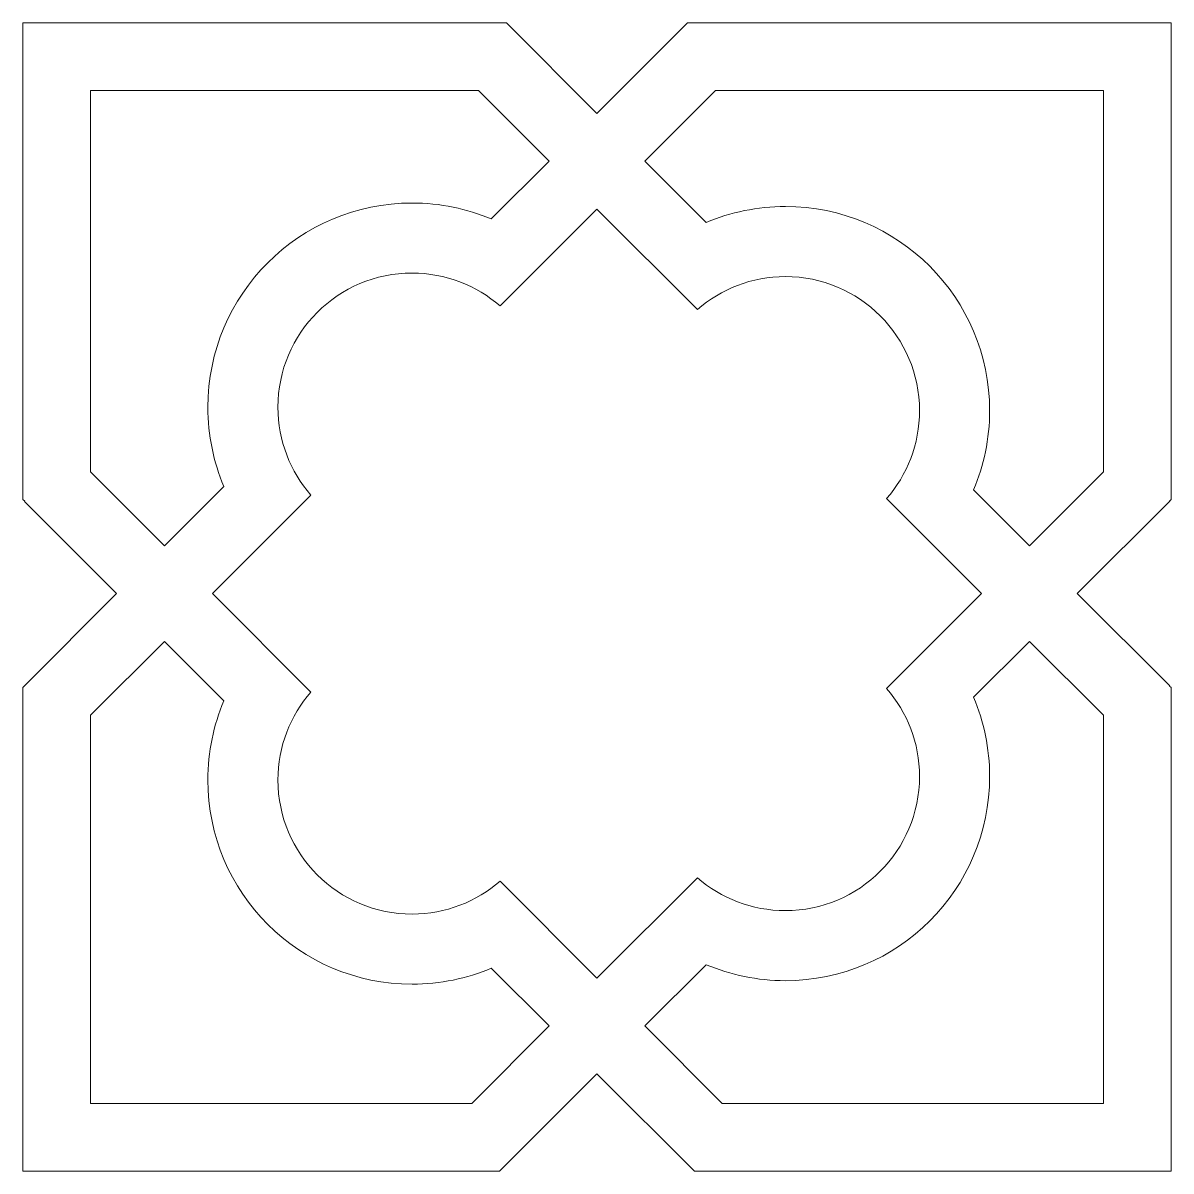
# Model space of a CAD drawing. Header units: inches. Extents: x 0 to 8.24, y -10.11 to -1.87.
import ezdxf

# ---------------------------------------------------------------- set-up
doc = ezdxf.new("R2010")
doc.units = ezdxf.units.IN
doc.header["$MEASUREMENT"] = 0
doc.layers.add('Layer 1', color=7, linetype='Continuous')

msp = doc.modelspace()

# ---------------------------------------------------------------- linework, layer by layer
at = {"layer": 'Layer 1', "lineweight": 0}
msp.add_lwpolyline([(8.2441, -1.8667), (4.7711, -1.8667), (4.771, -1.8667), (4.771, -1.8667), (4.122, -2.5157), (3.473, -1.8667), (0, -1.8667), (0, -5.2895), (0.0124, -5.3018), (0.0111, -5.3031), (0.6728, -5.9648), (0.0111, -6.6266), (0.0118, -6.6273), (0, -6.639), (0, -10.1121), (3.4228, -10.1121), (4.122, -9.414), (4.8213, -10.1121), (8.2441, -10.1121), (8.2441, -6.639), (8.2337, -6.6286), (8.2343, -6.628), (7.5712, -5.9648), (8.2343, -5.3016), (8.2331, -5.3004), (8.2441, -5.2895), (8.2441, -1.8667)], dxfattribs=at)
for points, knots in [([(0.486, -5.0907), (0.486, -5.0907), (0.486, -2.3526), (0.486, -2.3526), (0.486, -2.3526), (3.2717, -2.3526), (3.2717, -2.3526), (3.2717, -2.3526), (3.7784, -2.8593), (3.7784, -2.8593), (3.7784, -2.8593), (3.3631, -3.2745), (3.3631, -3.2745), (3.1882, -3.2008), (2.9961, -3.1597), (2.7943, -3.1597), (1.9843, -3.1597), (1.3277, -3.8163), (1.3277, -4.6263), (1.3277, -4.828), (1.3688, -5.0201), (1.4426, -5.1951), (1.4426, -5.1951), (1.0164, -5.6212), (1.0164, -5.6212), (1.0164, -5.6212), (0.486, -5.0907), (0.486, -5.0907)], [0, 0, 0, 0, 1, 1, 1, 2, 2, 2, 3, 3, 3, 4, 4, 4, 5, 5, 5, 6, 6, 6, 7, 7, 7, 8, 8, 8, 9, 9, 9, 9]), ([(6.8265, -5.2202), (6.9002, -5.0452), (6.9413, -4.8531), (6.9413, -4.6513), (6.9413, -3.8414), (6.2847, -3.1848), (5.4747, -3.1848), (5.273, -3.1848), (5.0809, -3.2259), (4.9059, -3.2996), (4.9059, -3.2996), (4.4656, -2.8593), (4.4656, -2.8593), (4.4656, -2.8593), (4.9723, -2.3526), (4.9723, -2.3526), (4.9723, -2.3526), (7.7581, -2.3526), (7.7581, -2.3526), (7.7581, -2.3526), (7.7581, -5.0906), (7.7581, -5.0906), (7.7581, -5.0906), (7.2276, -5.6212), (7.2276, -5.6212), (7.2276, -5.6212), (6.8265, -5.2202), (6.8265, -5.2202)], [0, 0, 0, 0, 1, 1, 1, 2, 2, 2, 3, 3, 3, 4, 4, 4, 5, 5, 5, 6, 6, 6, 7, 7, 7, 8, 8, 8, 9, 9, 9, 9]), ([(6.884, -5.9648), (6.884, -5.9648), (6.2019, -6.647), (6.2019, -6.647), (6.3488, -6.8161), (6.438, -7.0367), (6.438, -7.2783), (6.438, -7.8103), (6.0068, -8.2416), (5.4747, -8.2416), (5.2332, -8.2416), (5.0125, -8.1524), (4.8434, -8.0055), (4.8434, -8.0055), (4.122, -8.7268), (4.122, -8.7268), (4.122, -8.7268), (3.4257, -8.0306), (3.4257, -8.0306), (3.2566, -8.1775), (3.0359, -8.2667), (2.7943, -8.2667), (2.2623, -8.2667), (1.8311, -7.8354), (1.8311, -7.3034), (1.8311, -7.0618), (1.9202, -6.8411), (2.0672, -6.6721), (2.0672, -6.6721), (1.36, -5.9648), (1.36, -5.9648), (1.36, -5.9648), (2.0672, -5.2576), (2.0672, -5.2576), (1.9202, -5.0885), (1.8311, -4.8679), (1.8311, -4.6263), (1.8311, -4.0943), (2.2623, -3.663), (2.7943, -3.663), (3.0359, -3.663), (3.2566, -3.7522), (3.4257, -3.8991), (3.4257, -3.8991), (4.122, -3.2028), (4.122, -3.2028), (4.122, -3.2028), (4.8434, -3.9242), (4.8434, -3.9242), (5.0125, -3.7772), (5.2332, -3.6881), (5.4747, -3.6881), (6.0068, -3.6881), (6.438, -4.1193), (6.438, -4.6513), (6.438, -4.893), (6.3488, -5.1136), (6.2019, -5.2827), (6.2019, -5.2827), (6.884, -5.9648), (6.884, -5.9648)], [0, 0, 0, 0, 1, 1, 1, 2, 2, 2, 3, 3, 3, 4, 4, 4, 5, 5, 5, 6, 6, 6, 7, 7, 7, 8, 8, 8, 9, 9, 9, 10, 10, 10, 11, 11, 11, 12, 12, 12, 13, 13, 13, 14, 14, 14, 15, 15, 15, 16, 16, 16, 17, 17, 17, 18, 18, 18, 19, 19, 19, 20, 20, 20, 20]), ([(3.2226, -9.6261), (3.2226, -9.6261), (0.486, -9.6261), (0.486, -9.6261), (0.486, -9.6261), (0.486, -6.8389), (0.486, -6.8389), (0.486, -6.8389), (1.0164, -6.3085), (1.0164, -6.3085), (1.0164, -6.3085), (1.4426, -6.7346), (1.4426, -6.7346), (1.3688, -6.9096), (1.3277, -7.1016), (1.3277, -7.3034), (1.3277, -8.1134), (1.9843, -8.77), (2.7943, -8.77), (2.9961, -8.77), (3.1882, -8.7289), (3.3631, -8.6552), (3.3631, -8.6552), (3.7784, -9.0704), (3.7784, -9.0704), (3.7784, -9.0704), (3.2226, -9.6261), (3.2226, -9.6261)], [0, 0, 0, 0, 1, 1, 1, 2, 2, 2, 3, 3, 3, 4, 4, 4, 5, 5, 5, 6, 6, 6, 7, 7, 7, 8, 8, 8, 9, 9, 9, 9]), ([(7.7581, -6.8391), (7.7581, -6.8391), (7.7581, -9.6261), (7.7581, -9.6261), (7.7581, -9.6261), (5.0214, -9.6261), (5.0214, -9.6261), (5.0214, -9.6261), (4.4656, -9.0704), (4.4656, -9.0704), (4.4656, -9.0704), (4.9059, -8.6301), (4.9059, -8.6301), (5.0809, -8.7038), (5.273, -8.7449), (5.4747, -8.7449), (6.2847, -8.7449), (6.9413, -8.0883), (6.9413, -7.2783), (6.9413, -7.0765), (6.9002, -6.8845), (6.8265, -6.7095), (6.8265, -6.7095), (7.2276, -6.3085), (7.2276, -6.3085), (7.2276, -6.3085), (7.7581, -6.8391), (7.7581, -6.8391)], [0, 0, 0, 0, 1, 1, 1, 2, 2, 2, 3, 3, 3, 4, 4, 4, 5, 5, 5, 6, 6, 6, 7, 7, 7, 8, 8, 8, 9, 9, 9, 9])]:
    msp.add_open_spline(points, degree=3, knots=knots, dxfattribs=at)

doc.saveas('drawing.dxf')
